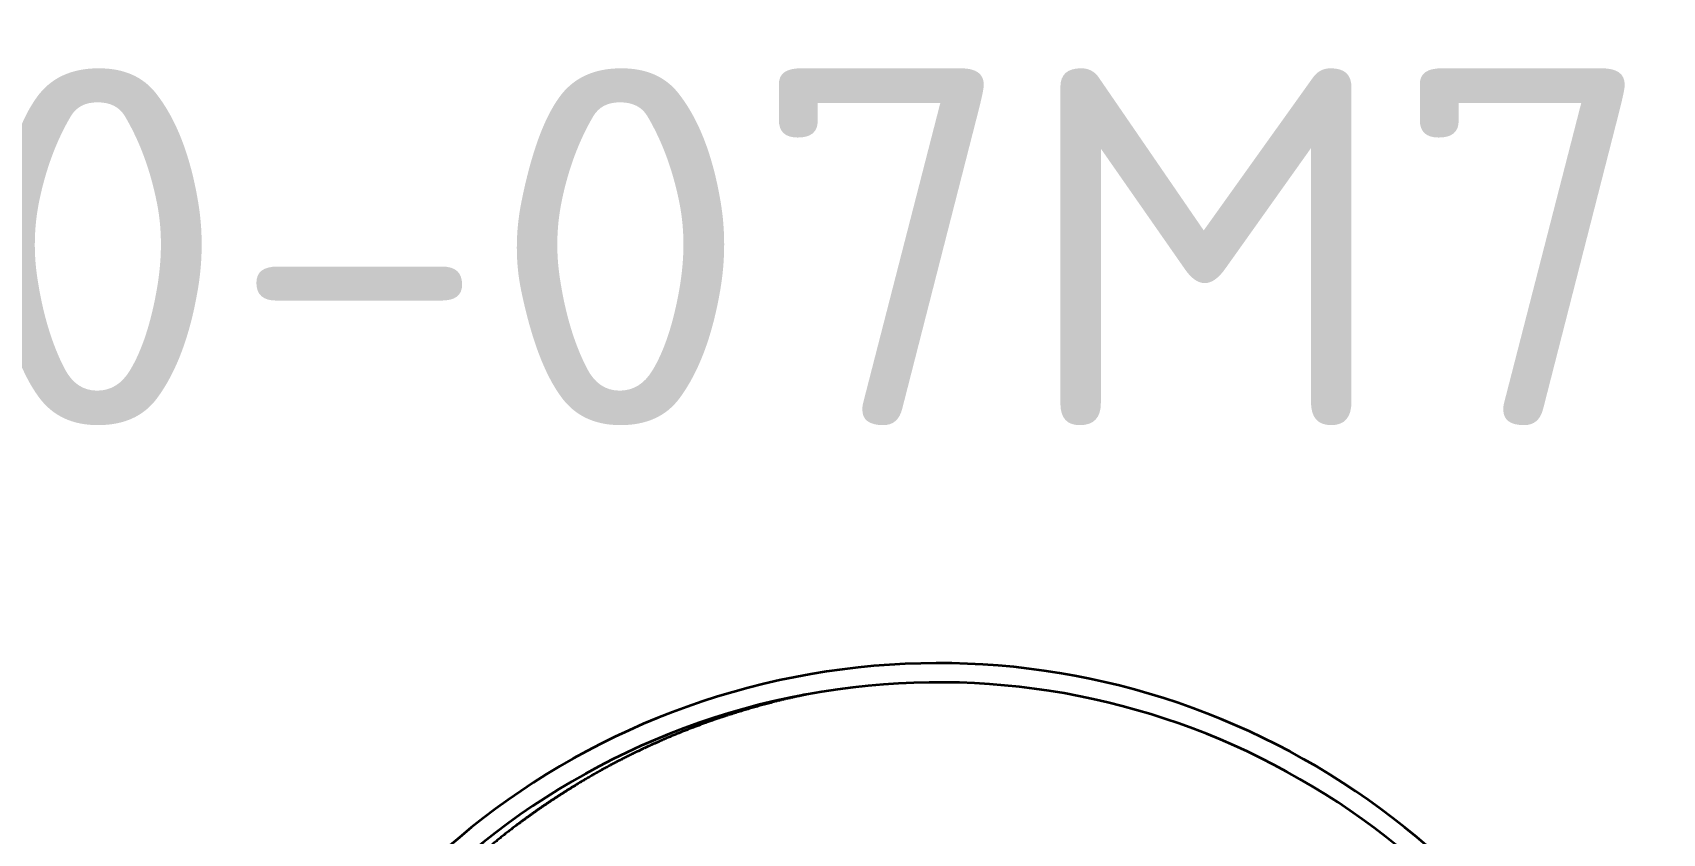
# Model space of a CAD drawing. Extents: x 23 to 417, y 3 to 294.
# Drawn here: x 112.03 to 128.01, y 85.8 to 93.65 of the extents above; entities that cross this region are included whole.
import ezdxf
from ezdxf.enums import TextEntityAlignment as Align

# ---------------------------------------------------------------- set-up
doc = ezdxf.new("R2010")
doc.units = 0
doc.layers.get('0').update_dxf_attribs({"lineweight": 13})
doc.styles.get("Standard").update_dxf_attribs({"font": 'isocp.shx'})

# ---------------------------------------------------------------- blocks, each defined once
blk = doc.blocks.new('BLOCK2309')
at = {"color": 7, "lineweight": 13}
blk.add_text('[801-010-07M7-25PA]', height=3.5, dxfattribs=at).set_placement((114.065, 22.117), (162.174, 22.117), align=Align.FIT)

msp = doc.modelspace()

# ---------------------------------------------------------------- linework, layer by layer
at = {"color": 7, "lineweight": 35}
for radius, start, end in [(7.3, 27.0751, 332.9249), (7.112, 24.3958, 100.4406), (7.112, 100.4407, 335.6042)]:
    msp.add_arc((120.908, 80.169), radius, start, end, dxfattribs=at)
msp.add_open_spline([(119.62, 87.163), (119.492, 87.137), (119.365, 87.108), (119.239, 87.076), (118.99, 87.007), (118.745, 86.927), (118.624, 86.884), (118.278, 86.754), (117.935, 86.598), (117.713, 86.485), (117.387, 86.301), (117.065, 86.089), (116.963, 86.019), (116.763, 85.875), (116.566, 85.718), (116.469, 85.637), (116.185, 85.39), (115.911, 85.119), (115.741, 84.933), (115.409, 84.536), (115.112, 84.109), (114.976, 83.891), (114.722, 83.44), (114.512, 82.968), (114.417, 82.726), (114.25, 82.236), (114.13, 81.735), (114.082, 81.482), (113.991, 80.844), (113.974, 80.196), (113.991, 79.813), (114.064, 79.171), (114.21, 78.546), (114.281, 78.299), (114.444, 77.813), (114.652, 77.343), (114.767, 77.111), (115.143, 76.439), (115.609, 75.828), (115.957, 75.45), (116.393, 75.057), (116.87, 74.714), (116.933, 74.669), (116.997, 74.626), (117.061, 74.584)], degree=5, knots=[0, 0, 0, 0, 0, 0, 1.080971, 1.080971, 1.080971, 2.137298, 2.137298, 2.137298, 4.133591, 4.133591, 4.133591, 5.056653, 5.056653, 5.056653, 5.95524, 5.95524, 5.95524, 7.723277, 7.723277, 7.723277, 9.478906, 9.478906, 9.478906, 11.242148, 11.242148, 11.242148, 13.002005, 13.002005, 13.002005, 15.646111, 15.646111, 15.646111, 17.405536, 17.405536, 17.405536, 19.168303, 19.168303, 19.168303, 22.691031, 22.691031, 22.691031, 23.222583, 23.222583, 23.222583, 23.222583, 23.222583, 23.222583], dxfattribs=at)

# ---------------------------------------------------------------- block references
at = {"lineweight": 0}
msp.add_blockref('BLOCK2309', (-18.417, 67.687), dxfattribs=at)

doc.saveas('drawing.dxf')
